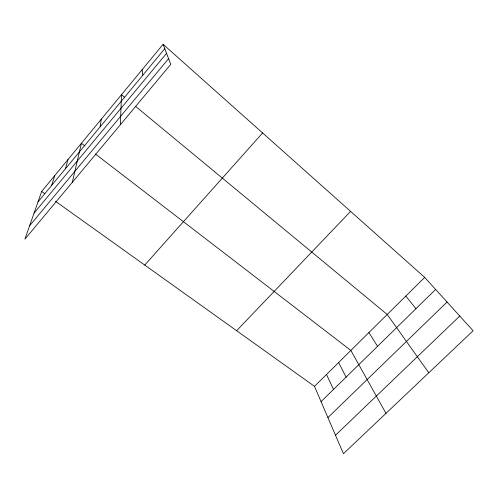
<?xml version="1.0" encoding="UTF-8"?>
<svg xmlns="http://www.w3.org/2000/svg" width="498" height="498" viewBox="0 0 498 498"><rect width="100%" height="100%" fill="white"/><g stroke="black" fill="none" stroke-linecap="round" stroke-linejoin="round"><path stroke-width="0.75" d="M120.392 124.712L121.493 94.707L124.469 97.172M100.129 126.816L101.275 119.209M72.278 182.38L81.429 143.256L85.04 146.032M65.425 168.778L68.008 159.522M51.611 185.474L54.761 175.576M41.676 191.431L24.9 239.165L170.746 64.354L163.095 44.285L41.676 191.431L44.801 193.666M37.979 201.958L164.77 48.673M34.051 213.132L166.55 53.354M29.625 225.731L168.573 58.658M144.75 265.067L262.602 132.96M236.625 330.703L350.604 211.382M314.512 386.348L424.701 277.411L473.1 330.747L343.427 453.715L314.512 386.348L55.421 201.248M321.067 401.625L435.619 289.444M327.921 417.585L447.055 302.043M335.503 435.246L459.766 316.049M95.267 153.901L350.853 350.418L385.987 413.352M135.78 106.528L387.214 314.468L428.778 372.778M163.095 44.285L424.701 277.411M405.814 296.086L415.961 308.698M368.9 332.583L377.559 346.303M338.615 362.519L346.091 377.117M326.501 374.496L333.517 389.436M142.098 69.739L142.789 75.242"/></g></svg>
